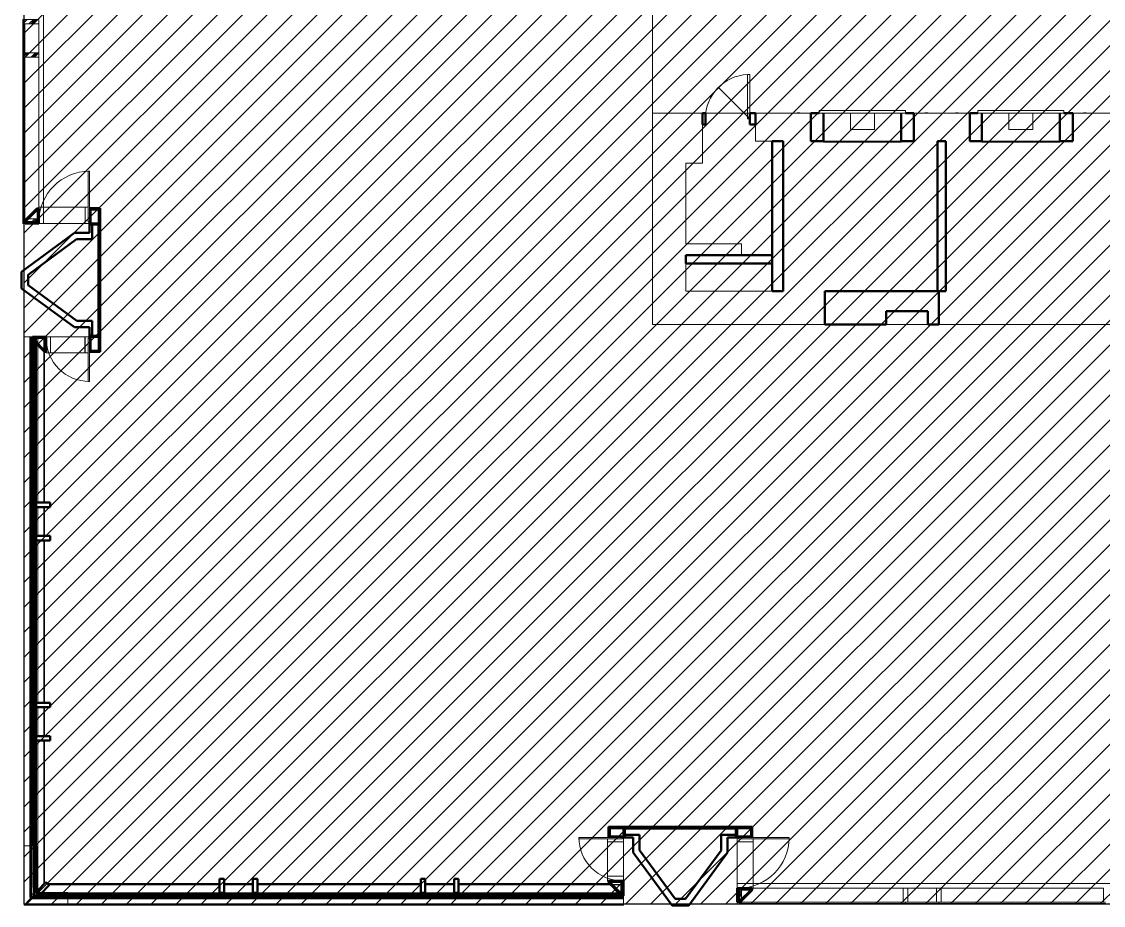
# Model space of a CAD drawing. Header units: millimetres. Extents: x 8533 to 398112, y -117646 to 105276.
# Drawn here: x 13610 to 33070, y -55020 to -39121 of the extents above; entities that cross this region are included whole.
import ezdxf

# ---------------------------------------------------------------- set-up
doc = ezdxf.new("R2010")
doc.units = ezdxf.units.MM
for name, color, linetype, lineweight in [('A-DOOR', 31, 'Continuous', 13), ('A-FLOR', 192, 'Continuous', 13), ('A-GENM', 13, 'Continuous', 13), ('A-GLAZ', 151, 'Continuous', 13), ('A-GLAZ-CURT', 52, 'Continuous', 13), ('A-GLAZ-CWMG', 51, 'Continuous', 13), ('A-WALL', 113, 'Continuous', 13), ('A-WALL-PATT', 111, 'Continuous', 13)]:
    doc.layers.add(name, color=color, linetype=linetype, lineweight=lineweight)
pattern_1 = [(0, (0, 0), (0, 100), [])]

# ---------------------------------------------------------------- blocks, each defined once
blk = doc.blocks.new('大门构件2 - 大门构件-1944663-10F_ARC_46_000_')
at = {"layer": 'A-WALL', "lineweight": 50}
for p, q in [((14880, -42770), (14830, -42770)), ((14830, -42770), (14830, -42920)), ((14880, -43035), (14880, -42770)), ((15020, -42770), (14990, -42770)), ((14990, -42770), (14990, -44770)), ((15020, -44770), (15020, -42770)), ((14560, -42920), (13610, -43620)), ((14830, -42920), (14560, -42920)), ((13725, -43678), (14598, -43035)), ((14598, -43035), (14880, -43035)), ((13610, -43620), (13610, -43920)), ((13725, -43862), (13725, -43678)), ((13610, -43920), (14560, -44620)), ((14601, -44505), (13725, -43862)), ((14881, -44505), (14601, -44505)), ((14881, -44770), (14881, -44505)), ((14560, -44620), (14831, -44620)), ((14831, -44620), (14831, -44770)), ((14831, -44770), (14881, -44770)), ((14990, -44770), (15020, -44770)), ((26460, -53610), (24460, -53610)), ((24460, -53610), (24460, -53640)), ((24460, -53640), (26460, -53640)), ((26460, -53640), (26460, -53610)), ((24725, -53750), (24460, -53750)), ((24460, -53750), (24460, -53800)), ((24460, -53800), (24610, -53800)), ((24610, -53800), (24610, -54070)), ((24725, -54029), (24725, -53750)), ((26460, -53750), (26195, -53750)), ((26195, -53750), (26195, -54033)), ((26310, -54070), (26310, -53800)), ((26310, -53800), (26460, -53800)), ((26460, -53800), (26460, -53750)), ((24610, -54070), (25310, -55020)), ((25368, -54905), (24725, -54029)), ((26195, -54033), (25552, -54905)), ((25610, -55020), (26310, -54070)), ((25310, -55020), (25610, -55020)), ((25552, -54905), (25368, -54905))]:
    blk.add_line(p, q, dxfattribs=at)
blk = doc.blocks.new('电梯门 造型 3 - 电梯门 造型 3-2034096-10F_ARC_46_000_')
at = {"layer": 'A-DOOR'}
for p, q in [((-1200, 255), (-1200, 250)), ((-1100, 255), (-1200, 255)), ((-1200, 250), (-1100, 250)), ((-1176, 257), (-1176, 255)), ((-1175, 257), (-1176, 257)), ((-1176, 257), (-1175, 257)), ((-1176, 257), (-1176, 255)), ((-1175, 257), (-1176, 257)), ((-1176, 257), (-1126, 257)), ((-1174, 258), (-1151, 258)), ((-1174, 255), (-1174, 258)), ((-1151, 258), (-1127, 258)), ((-1151, 255), (-1151, 258)), ((-1127, 258), (-1127, 255)), ((-1126, 257), (-1127, 257)), ((-1127, 257), (-1126, 257)), ((-1126, 257), (-1127, 257)), ((-1126, 255), (-1126, 257)), ((-1126, 255), (-1126, 257)), ((-1100, 250), (-1100, 255)), ((-775, 300), (775, 300)), ((-775, 300), (-775, 250)), ((775, 250), (-775, 250)), ((-215, 250), (-215, -42)), ((215, 250), (215, -42)), ((775, 250), (775, 300)), ((1200, 255), (1100, 255)), ((1100, 255), (1100, 250)), ((1100, 250), (1200, 250)), ((1126, 257), (1126, 255)), ((1126, 257), (1127, 257)), ((1127, 257), (1126, 257)), ((1126, 257), (1126, 255)), ((1126, 257), (1176, 257)), ((1127, 257), (1126, 257)), ((1127, 258), (1151, 258)), ((1127, 255), (1127, 258)), ((1151, 258), (1174, 258)), ((1151, 258), (1151, 255)), ((1174, 258), (1174, 255)), ((1175, 257), (1176, 257)), ((1176, 257), (1175, 257)), ((1176, 257), (1175, 257)), ((1176, 255), (1176, 257)), ((1176, 255), (1176, 257)), ((1200, 250), (1200, 255)), ((215, -42), (-215, -42)), ((0, -250), (-700, -250)), ((-700, -250), (-700, -270)), ((-700, -270), (0, -270)), ((700, -250), (0, -250)), ((0, -250), (0, -270)), ((0, -270), (0, -250)), ((0, -270), (700, -270)), ((700, -270), (700, -250))]:
    blk.add_line(p, q, dxfattribs=at)
blk = doc.blocks.new('防火门A-单扇1 - 单扇防火门-FM甲0822BXG-1690427-10F_ARC_46_000_')
at = {"layer": 'A-GENM'}
for p, q in [((360, 0), (360, 800)), ((360, 800), (400, 800)), ((400, 800), (400, 100)), ((400, 0), (-166, 566)), ((400, 0), (360, 0))]:
    blk.add_line(p, q, dxfattribs=at)
for start in [92.866, 135]:
    blk.add_arc((400, 0), 800, start, 180, dxfattribs=at)
blk = doc.blocks.new('G2 - G26-1945658-10F_ARC_46_000_')
at = {"layer": 'A-WALL-PATT'}
h = blk.add_hatch(dxfattribs=at)
h.set_pattern_fill('FP_1', color=256, style=0, pattern_type=2)
h.set_pattern_definition(pattern_1)
h.paths.add_polyline_path([(13848, -53950), (13865, -53950), (13865, -44791), (13822, -44791), (13822, -53950)], flags=0)
h = blk.add_hatch(dxfattribs=at)
h.set_pattern_fill('FP_1', color=256, style=0, pattern_type=2)
h.set_pattern_definition(pattern_1)
h.paths.add_polyline_path([(13828, -54842), (14439, -54842), (14439, -54799), (13968, -54799), (13955, -54812), (13941, -54799), (13871, -54799), (13871, -53950), (13828, -53950), (13828, -54827)], flags=0)
at = {"layer": 'A-WALL', "lineweight": 50}
for p, q in [((13886, -42480), (13675, -42691)), ((13695, -42699), (13900, -42494)), ((13920, -42480), (13886, -42480)), ((13900, -42494), (13900, -42730)), ((13920, -42750), (13920, -42480)), ((15020, -42479), (14830, -42479)), ((14850, -42750), (14850, -42499)), ((14850, -42499), (15000, -42499)), ((15000, -42499), (15000, -42750)), ((15020, -42770), (15020, -42479)), ((13675, -42691), (13675, -42750)), ((13675, -42750), (13920, -42750)), ((13695, -42730), (13695, -42699)), ((13900, -42730), (13695, -42730)), ((14830, -42722), (14830, -42770)), ((14830, -42770), (15020, -42770)), ((15000, -42750), (14850, -42750)), ((14052, -44790), (13808, -44790)), ((13808, -44790), (13808, -44850)), ((13808, -44850), (14019, -45061)), ((13865, -44791), (13822, -44791)), ((13822, -44791), (13822, -53950)), ((13828, -44842), (13828, -44810)), ((13828, -44810), (14032, -44810)), ((14032, -45047), (13828, -44842)), ((13865, -53950), (13865, -44791)), ((14032, -44810), (14032, -45047)), ((14052, -45061), (14052, -44790)), ((15020, -44771), (14830, -44771)), ((14830, -44771), (14830, -44818)), ((14850, -44791), (15000, -44791)), ((14850, -45042), (14850, -44791)), ((15000, -44791), (15000, -45042)), ((15020, -45062), (15020, -44771)), ((14019, -45061), (14052, -45061)), ((14830, -45062), (15020, -45062)), ((15000, -45042), (14850, -45042)), ((14123, -47774), (13874, -47774)), ((13874, -47774), (13874, -47854)), ((13874, -47854), (14123, -47854)), ((14123, -47854), (14123, -47774)), ((14123, -48374), (13874, -48374)), ((13874, -48374), (13874, -48454)), ((13874, -48454), (14123, -48454)), ((14123, -48454), (14123, -48374)), ((14123, -51374), (13874, -51374)), ((13874, -51374), (13874, -51454)), ((14123, -51454), (14123, -51374)), ((13874, -51454), (14123, -51454)), ((14123, -51974), (13874, -51974)), ((13874, -51974), (13874, -52054)), ((13874, -52054), (14123, -52054)), ((14123, -52054), (14123, -51974)), ((24460, -53610), (24169, -53610)), ((24169, -53610), (24169, -53800)), ((24189, -53780), (24189, -53630)), ((24189, -53630), (24440, -53630)), ((24440, -53630), (24440, -53780)), ((24460, -53800), (24460, -53610)), ((26751, -53610), (26460, -53610)), ((26460, -53610), (26460, -53800)), ((26480, -53780), (26480, -53630)), ((26480, -53630), (26731, -53630)), ((26731, -53630), (26731, -53780)), ((26751, -53800), (26751, -53610)), ((24440, -53780), (24189, -53780)), ((24412, -53800), (24460, -53800)), ((26460, -53800), (26508, -53800)), ((26731, -53780), (26480, -53780)), ((13822, -53950), (13865, -53950)), ((13871, -53950), (13828, -53950)), ((13828, -53950), (13828, -54842)), ((13871, -54799), (13871, -53950)), ((14047, -54603), (13898, -54756)), ((13955, -54812), (14104, -54659)), ((14104, -54659), (14047, -54603)), ((17252, -54543), (17172, -54543)), ((17172, -54543), (17172, -54792)), ((17252, -54792), (17252, -54543)), ((17851, -54543), (17771, -54543)), ((17771, -54543), (17771, -54792)), ((17851, -54792), (17851, -54543)), ((20872, -54543), (20792, -54543)), ((20792, -54543), (20792, -54792)), ((20872, -54792), (20872, -54543)), ((21471, -54543), (21391, -54543)), ((21391, -54543), (21391, -54792)), ((21471, -54792), (21471, -54543)), ((24440, -54578), (24169, -54578)), ((24169, -54578), (24169, -54612)), ((24169, -54612), (24379, -54823)), ((24387, -54803), (24183, -54598)), ((24183, -54598), (24400, -54598)), ((24400, -54598), (24400, -54803)), ((24440, -54823), (24440, -54578)), ((13828, -54842), (14439, -54842)), ((14439, -54799), (13871, -54799)), ((13898, -54756), (13955, -54812)), ((14439, -54842), (14439, -54799)), ((14439, -54804), (14439, -54847)), ((24440, -54804), (14439, -54804)), ((14439, -54847), (24440, -54847)), ((17172, -54792), (17252, -54792)), ((17771, -54792), (17851, -54792)), ((20792, -54792), (20872, -54792)), ((21391, -54792), (21471, -54792)), ((24379, -54823), (24440, -54823)), ((24400, -54803), (24387, -54803)), ((24440, -54847), (24440, -54804)), ((26751, -54712), (26480, -54712)), ((26480, -54712), (26480, -54957)), ((26520, -54937), (26520, -54732)), ((26520, -54732), (26737, -54732)), ((26737, -54732), (26532, -54937)), ((26541, -54957), (26751, -54747)), ((26751, -54747), (26751, -54712)), ((26480, -54957), (26541, -54957)), ((26532, -54937), (26520, -54937))]:
    blk.add_line(p, q, dxfattribs=at)
at = {"layer": 'A-WALL'}
for p, q in [((13654, -53950), (13654, -44791)), ((13654, -44791), (13757, -44791)), ((13757, -44791), (13763, -44791)), ((13757, -44791), (13757, -54871)), ((13763, -44791), (13764, -44791)), ((13763, -44791), (13763, -54871)), ((13764, -44791), (13770, -44791)), ((13764, -44791), (13764, -54693)), ((13770, -44791), (13783, -44791)), ((13770, -54871), (13770, -44791)), ((13782, -44791), (13782, -54871)), ((13782, -44791), (13783, -44791)), ((13783, -44791), (13786, -44791)), ((13783, -44791), (13783, -54871)), ((13786, -44791), (13790, -44791)), ((13786, -44791), (13786, -54871)), ((13790, -44791), (13795, -44791)), ((13790, -44791), (13790, -54871)), ((13795, -44791), (13795, -54697)), ((13795, -44791), (13808, -44791)), ((13902, -44916), (13902, -44810)), ((13902, -47774), (13902, -44945)), ((14009, -44810), (14009, -45023)), ((14020, -45034), (14020, -44810)), ((14009, -45052), (14009, -47774)), ((14020, -47774), (14020, -45061)), ((13865, -47774), (13874, -47774)), ((13874, -47854), (13865, -47854)), ((13902, -48374), (13902, -47854)), ((14009, -47854), (14009, -48374)), ((14020, -48374), (14020, -47854)), ((13865, -48374), (13874, -48374)), ((13874, -48454), (13865, -48454)), ((13902, -51374), (13902, -48454)), ((14009, -48454), (14009, -51374)), ((14020, -51374), (14020, -48454)), ((13865, -51374), (13874, -51374)), ((13874, -51454), (13865, -51454)), ((13902, -51974), (13902, -51454)), ((14009, -51454), (14009, -51974)), ((14020, -51974), (14020, -51454)), ((13865, -51974), (13874, -51974)), ((13874, -52054), (13865, -52054)), ((13902, -54751), (13902, -52054)), ((14009, -52054), (14009, -54642)), ((14020, -54631), (14020, -52054)), ((13757, -53950), (13654, -53950)), ((13654, -55016), (13654, -53950)), ((13822, -53950), (13795, -53950)), ((13798, -54642), (13795, -54642)), ((13795, -54652), (13798, -54652)), ((14009, -54642), (13998, -54642)), ((17172, -54642), (14086, -54642)), ((14098, -54652), (17172, -54652)), ((17771, -54642), (17252, -54642)), ((17252, -54652), (17771, -54652)), ((20792, -54642), (17851, -54642)), ((17851, -54652), (20792, -54652)), ((21391, -54642), (20872, -54642)), ((20872, -54652), (21391, -54652)), ((24198, -54642), (21471, -54642)), ((21471, -54652), (24209, -54652)), ((24400, -54642), (24226, -54642)), ((24237, -54652), (24400, -54652)), ((13763, -54871), (13757, -54871)), ((13764, -54871), (13763, -54871)), ((13764, -54759), (13764, -54692)), ((13764, -54814), (13764, -54759)), ((13764, -54819), (13764, -54814)), ((13764, -54814), (13769, -54814)), ((13764, -54819), (13764, -54871)), ((13764, -54891), (13764, -54871)), ((13764, -54871), (13783, -54871)), ((13783, -54871), (13782, -54871)), ((13786, -54871), (13783, -54871)), ((13790, -54871), (13786, -54871)), ((13790, -54814), (13805, -54814)), ((13790, -54871), (24440, -54871)), ((13795, -54819), (13795, -54871)), ((13828, -54842), (13798, -54871)), ((13848, -54865), (13848, -54871)), ((13881, -54773), (13898, -54756)), ((13902, -54871), (13902, -54866)), ((14439, -54871), (14439, -54847)), ((17172, -54804), (17172, -54792)), ((17252, -54792), (17252, -54804)), ((17771, -54804), (17771, -54792)), ((17851, -54792), (17851, -54804)), ((20792, -54804), (20792, -54792)), ((20872, -54792), (20872, -54804)), ((21391, -54804), (21391, -54792)), ((21471, -54792), (21471, -54804)), ((24440, -54847), (24440, -54871)), ((24440, -54871), (24440, -54891)), ((13766, -54904), (13654, -55016)), ((13654, -55016), (14439, -55016)), ((13764, -54904), (13764, -54891)), ((24440, -54891), (13764, -54891)), ((13764, -54904), (24440, -54904)), ((14439, -55016), (14439, -54904)), ((24440, -55016), (14439, -55016)), ((24440, -54891), (24440, -54904)), ((24440, -54904), (24440, -55016))]:
    blk.add_line(p, q, dxfattribs=at)
blk = doc.blocks.new('系统嵌板 - 玻璃-1965386-10F_ARC_46_000_')
at = {"layer": 'A-GLAZ-CURT', "lineweight": 18}
for p, q in [((1475, 13), (-1475, 13)), ((-1475, 13), (-1475, -12)), ((-1475, -12), (1475, -12))]:
    blk.add_line(p, q, dxfattribs=at)
blk = doc.blocks.new('窗嵌板_上悬无框铝窗 - 窗嵌板_上悬无框铝窗-1965195-10F_ARC_46_000_')
at = {"layer": 'A-GLAZ'}
for p, q in [((-300, -12.5), (-300, 12.5)), ((-300, 12.5), (300, 12.5)), ((300, 12.5), (300, -12.5)), ((300, -12.5), (-300, -12.5))]:
    blk.add_line(p, q, dxfattribs=at)
blk = doc.blocks.new('系统嵌板 - 玻璃-1965072-10F_ARC_46_000_')
at = {"layer": 'A-GLAZ-CURT', "lineweight": 18}
for p, q in [((1500, 12.5), (-1500, 12.5)), ((-1500, -12.5), (1500, -12.5))]:
    blk.add_line(p, q, dxfattribs=at)
blk = doc.blocks.new('矩形竖梃 - 80 x 292-1965075-10F_ARC_46_000_')
at = {"layer": 'A-GLAZ-CWMG'}
h = blk.add_hatch(dxfattribs=at)
h.set_pattern_fill('FP_2', color=256, style=0, pattern_type=2)
h.set_pattern_definition([(225, (26479.86, -54972.77), (88.38835, -88.38835), []), (225, (26448.61, -54972.77), (1e-14, -176.7767), []), (225, (26511.11, -54972.77), (1e-14, -176.7767), [])])
h.paths.add_polyline_path([(-80, 28), (-80, -35), (-61, -16), (-52, -36), (-80, -63), (-80, -264), (0, -264), (0, 28), (-52, 28)], flags=0)
for p, q in [((0, 28), (-80, 28)), ((-80, 28), (-80, -264)), ((0, -264), (0, 28)), ((-80, -264), (0, -264))]:
    blk.add_line(p, q, dxfattribs=at)
blk = doc.blocks.new('矩形竖梃 - 80 x 292-1965119-10F_ARC_46_000_')
at = {"layer": 'A-GLAZ-CWMG'}
for p, q in [((37350, -54960), (37350, -54709)), ((37350, -54709), (40270, -54709)), ((40270, -54709), (40270, -54960)), ((37350, -55001), (37350, -54985)), ((40270, -55001), (37350, -55001)), ((40270, -54985), (40270, -55001))]:
    blk.add_line(p, q, dxfattribs=at)
blk = doc.blocks.new('矩形竖梃 - 80 x 292-1965118-10F_ARC_46_000_')
at = {"layer": 'A-GLAZ-CWMG'}
for p, q in [((40350, -54960), (40350, -54709)), ((40350, -54709), (40870, -54709)), ((40870, -54709), (40870, -54960)), ((40350, -55001), (40350, -54985)), ((40870, -55001), (40350, -55001)), ((40870, -54985), (40870, -55001))]:
    blk.add_line(p, q, dxfattribs=at)
blk = doc.blocks.new('矩形竖梃 - 80 x 292-V3-10F_ARC_46_000_')
at = {"layer": 'A-GLAZ-CWMG'}
for p, q in [((26560, -54712), (26560, -54709)), ((26560, -54709), (29470, -54709)), ((26560, -54909), (26560, -54732)), ((29470, -54709), (29470, -54960)), ((26560, -54960), (26560, -54938)), ((26560, -55001), (26560, -54985)), ((29470, -55001), (26560, -55001)), ((29470, -54985), (29470, -55001))]:
    blk.add_line(p, q, dxfattribs=at)
blk = doc.blocks.new('矩形竖梃 - 80 x 292-1965121-10F_ARC_46_000_')
at = {"layer": 'A-GLAZ-CWMG'}
for p, q in [((-40, 12.5), (-40, 28)), ((-40, 28), (40, 28)), ((40, 28), (40, 12.5)), ((-40, -264), (-40, -12.5)), ((40, -12.5), (40, -264)), ((40, -264), (-40, -264))]:
    blk.add_line(p, q, dxfattribs=at)
blk = doc.blocks.new('窗嵌板_上悬无框铝窗 - 窗嵌板_上悬无框铝窗-1965342-10F_ARC_46_000_')
at = {"layer": 'A-GLAZ'}
for p, q in [((-260, -12.5), (-260, 12.5)), ((-260, 12.5), (260, 12.5)), ((260, 12.5), (260, -12.5)), ((260, -12.5), (-260, -12.5))]:
    blk.add_line(p, q, dxfattribs=at)
blk = doc.blocks.new('系统嵌板 - 玻璃-1965343-10F_ARC_46_000_')
at = {"layer": 'A-GLAZ-CURT'}
h = blk.add_hatch(dxfattribs=at)
h.set_pattern_fill('FP_8', color=256, style=0, pattern_type=2)
h.set_pattern_definition([(90, (-41215.7, -13657.36), (-100, 6e-15), [])])
h.paths.add_polyline_path([(1455, -4), (1455, 13), (-1455, 13), (-1455, -13), (1455, -13)], flags=0)
at = {"layer": 'A-GLAZ-CURT', "lineweight": 18}
for p, q in [((1455, 13), (-1455, 13)), ((-1455, 13), (-1455, -13)), ((1455, -13), (1455, 13)), ((-1455, -13), (1455, -13))]:
    blk.add_line(p, q, dxfattribs=at)
blk = doc.blocks.new('矩形竖梃 - 80 x 292-V7-10F_ARC_46_000_')
at = {"layer": 'A-GLAZ-CWMG'}
h = blk.add_hatch(dxfattribs=at)
h.set_pattern_fill('FP_10', color=256, style=0, pattern_type=2)
h.set_pattern_definition([(225, (-42750.67, 13657.36), (88.38835, -88.38835), []), (225, (-42750.67, 13626.11), (1e-14, -176.7767), []), (225, (-42750.67, 13688.61), (1e-14, -176.7767), [])])
h.paths.add_polyline_path([(0, 28), (0, -264), (-80, -264), (-80, -66), (-52, -38), (-60, -18), (-80, -38), (-80, 28)], flags=0)
for p, q in [((-80, 28), (0, 28)), ((-80, -264), (-80, 28)), ((0, 28), (0, -264)), ((0, -264), (-80, -264))]:
    blk.add_line(p, q, dxfattribs=at)
blk = doc.blocks.new('矩形竖梃 - 80 x 292-V8-10F_ARC_46_000_')
at = {"layer": 'A-GLAZ-CWMG'}
for p, q in [((13629, -42671), (13629, -39761)), ((13921, -39761), (13921, -42671))]:
    blk.add_line(p, q, dxfattribs=at)
blk = doc.blocks.new('矩形竖梃 - 80 x 292-V9-10F_ARC_46_000_')
at = {"layer": 'A-GLAZ-CWMG'}
for p, q in [((13629, -39681), (13629, -39161)), ((13921, -39161), (13921, -39681))]:
    blk.add_line(p, q, dxfattribs=at)
blk = doc.blocks.new('矩形竖梃 - 80 x 292-V41-10F_ARC_46_000_')
at = {"layer": 'A-GLAZ-CWMG'}
h = blk.add_hatch(dxfattribs=at)
h.set_pattern_fill('FP_42', color=256, style=0, pattern_type=2)
h.set_pattern_definition([(225, (-39120.72, 13657.36), (88.38835, -88.38835), []), (225, (-39120.72, 13626.11), (1e-14, -176.7767), []), (225, (-39120.72, 13688.61), (1e-14, -176.7767), [])])
h.paths.add_polyline_path([(40, -75), (40, -264), (-40, -264), (-40, 28), (40, 28), (40, -13)], flags=0)
for p, q in [((-40, 28), (40, 28)), ((-40, -264), (-40, 28)), ((40, 28), (40, 12)), ((40, -13), (40, -264)), ((40, -264), (-40, -264))]:
    blk.add_line(p, q, dxfattribs=at)
blk = doc.blocks.new('矩形竖梃 - 80 x 292-V42-10F_ARC_46_000_')
at = {"layer": 'A-GLAZ-CWMG'}
h = blk.add_hatch(dxfattribs=at)
h.set_pattern_fill('FP_43', color=256, style=0, pattern_type=2)
h.set_pattern_definition([(225, (-39720.72, 13657.36), (88.38835, -88.38835), []), (225, (-39720.72, 13626.11), (1e-14, -176.7767), []), (225, (-39720.72, 13688.61), (1e-14, -176.7767), [])])
h.paths.add_polyline_path([(40, 4), (40, -264), (-40, -264), (-40, 28), (40, 28), (40, 13)], flags=0)
for p, q in [((-40, 28), (40, 28)), ((-40, 13), (-40, 28)), ((40, 28), (40, -264)), ((-40, -264), (-40, -12)), ((40, -264), (-40, -264))]:
    blk.add_line(p, q, dxfattribs=at)
blk = doc.blocks.new('门嵌板_单开门2 - 门嵌板_单开门2-1986578-10F_ARC_46_000_')
at = {"layer": 'A-DOOR'}
for p, q in [((389, 777), (364, 777)), ((364, 777), (364, 0)), ((389, 0), (389, 777)), ((389, 0), (364, 0))]:
    blk.add_line(p, q, dxfattribs=at)
blk.add_arc((389, 0), 777, 90, 180, dxfattribs=at)
blk = doc.blocks.new('矩形竖梃 - 80 x 292-V43-10F_ARC_46_000_')
at = {"layer": 'A-GLAZ-CWMG'}
for p, q in [((-80, -264), (-80, 28)), ((-80, 28), (0, 28)), ((-25, -264), (-80, -264))]:
    blk.add_line(p, q, dxfattribs=at)
blk = doc.blocks.new('矩形竖梃 - 80 x 292-1986576-10F_ARC_46_000_')
at = {"layer": 'A-GLAZ-CWMG'}
for p, q in [((24148, -53880), (24440, -53880)), ((24148, -54498), (24148, -53880)), ((24440, -53880), (24440, -54498)), ((24440, -54498), (24148, -54498))]:
    blk.add_line(p, q, dxfattribs=at)
blk = doc.blocks.new('矩形竖梃 - 80 x 292-V44-10F_ARC_46_000_')
at = {"layer": 'A-GLAZ-CWMG'}
for p, q in [((0, 28), (-80, 28)), ((-80, 28), (-80, -264)), ((-80, -264), (0, -264)), ((0, -264), (0, -243))]:
    blk.add_line(p, q, dxfattribs=at)
blk = doc.blocks.new('门嵌板_单开门2 - 门嵌板_单开门2-1985839-10F_ARC_46_000_')
at = {"layer": 'A-DOOR'}
for p, q in [((455, 0), (430, 0)), ((430, -909), (430, 0)), ((455, 0), (455, -909)), ((455, -909), (430, -909))]:
    blk.add_line(p, q, dxfattribs=at)
blk.add_arc((455, 0), 909, 180, 270, dxfattribs=at)
blk = doc.blocks.new('矩形竖梃 - 80 x 292-1985754-10F_ARC_46_000_')
at = {"layer": 'A-GLAZ-CWMG'}
for p, q in [((-80, -28), (-80, 264)), ((-80, 264), (-25, 264)), ((0, -28), (-80, -28))]:
    blk.add_line(p, q, dxfattribs=at)
blk = doc.blocks.new('矩形竖梃 - 80 x 292-V45-10F_ARC_46_000_')
at = {"layer": 'A-GLAZ-CWMG'}
for p, q in [((26480, -53880), (26772, -53880)), ((26480, -54629), (26480, -53880)), ((26772, -53880), (26772, -54629)), ((26772, -54629), (26480, -54629))]:
    blk.add_line(p, q, dxfattribs=at)
blk = doc.blocks.new('矩形竖梃 - 80 x 292-V46-10F_ARC_46_000_')
at = {"layer": 'A-GLAZ-CWMG'}
for p, q in [((0, 264), (-80, 264)), ((-80, 264), (-80, -28)), ((0, 52), (0, 264)), ((-80, -28), (-1, -28))]:
    blk.add_line(p, q, dxfattribs=at)
blk = doc.blocks.new('门嵌板_单开门2 - 门嵌板_单开门2-1986847-10F_ARC_46_000_')
at = {"layer": 'A-DOOR'}
for p, q in [((389, 0), (364, 0)), ((364, -777), (364, 0)), ((389, 0), (389, -777)), ((389, -777), (364, -777))]:
    blk.add_line(p, q, dxfattribs=at)
blk.add_arc((389, 0), 777, 180, 270, dxfattribs=at)
blk = doc.blocks.new('矩形竖梃 - 80 x 292-1986480-10F_ARC_46_000_')
at = {"layer": 'A-GLAZ-CWMG'}
for p, q in [((24148, -13543), (24440, -13543)), ((24148, -14160), (24148, -13543)), ((24440, -13543), (24440, -14160)), ((24440, -14160), (24148, -14160))]:
    blk.add_line(p, q, dxfattribs=at)
blk = doc.blocks.new('矩形竖梃 - 80 x 292-V57-10F_ARC_46_000_')
at = {"layer": 'A-GLAZ-CWMG'}
for p, q in [((0, 264), (-80, 264)), ((-80, 264), (-80, -28)), ((0, 243), (0, 264)), ((-80, -28), (0, -28))]:
    blk.add_line(p, q, dxfattribs=at)
blk = doc.blocks.new('门嵌板_单开门2 - 门嵌板_单开门2-1985838-10F_ARC_46_000_')
at = {"layer": 'A-DOOR'}
for p, q in [((455, 909), (430, 909)), ((430, 909), (430, 0)), ((455, 0), (455, 909)), ((455, 0), (430, 0))]:
    blk.add_line(p, q, dxfattribs=at)
blk.add_arc((455, 0), 909, 90, 180, dxfattribs=at)
blk = doc.blocks.new('矩形竖梃 - 80 x 292-V58-10F_ARC_46_000_')
at = {"layer": 'A-GLAZ-CWMG'}
for p, q in [((14001, -42750), (14001, -42458)), ((14001, -42458), (14750, -42458)), ((14750, -42458), (14750, -42750)), ((14750, -42750), (14001, -42750))]:
    blk.add_line(p, q, dxfattribs=at)
blk = doc.blocks.new('矩形竖梃 - 80 x 292-V59-10F_ARC_46_000_')
at = {"layer": 'A-GLAZ-CWMG'}
for p, q in [((-1, 28), (-80, 28)), ((-80, 28), (-80, -264)), ((0, -264), (0, -52)), ((-80, -264), (0, -264))]:
    blk.add_line(p, q, dxfattribs=at)

msp = doc.modelspace()

# ---------------------------------------------------------------- hatches: boundary and pattern name
h = msp.add_hatch()
h.set_pattern_fill('ANSI31', color=1, scale=200)
h.set_pattern_definition([(45, (0, 0), (-224.5064, 224.5064), [])])
h.paths.add_polyline_path([(13654, -13064), (33310, -13064), (33310, -55001), (13654, -55001)])

# ---------------------------------------------------------------- linework, layer by layer
msp.add_lwpolyline([(13654, -13064), (33310, -13064), (33310, -55001), (13654, -55001)], close=True)
at = {"layer": 'A-FLOR'}
for p, q in [((14003, -42458), (14003, -25582)), ((24960, -30970), (24960, -44570)), ((25860, -40770), (24960, -40770)), ((26810, -40770), (25860, -40770)), ((25860, -40770), (27612, -40770)), ((27810, -40770), (27635, -40770)), ((29835, -40770), (29660, -40770)), ((30385, -40770), (29935, -40770)), ((30660, -40770), (30485, -40770)), ((30660, -41270), (30660, -40770)), ((32685, -40770), (32520, -40770)), ((33310, -40770), (32785, -40770)), ((25860, -41670), (25860, -40970)), ((26810, -40970), (26810, -41270)), ((26810, -41270), (27110, -41270)), ((29435, -41270), (28035, -41270)), ((30670, -41270), (30660, -41270)), ((32285, -41270), (30885, -41270)), ((25560, -43120), (25560, -41670)), ((25560, -41670), (25860, -41670)), ((15020, -42479), (14830, -42479)), ((15020, -42770), (15020, -42479)), ((15020, -44770), (15020, -42770)), ((26560, -43120), (25560, -43120)), ((26560, -43320), (26560, -43120)), ((25560, -43970), (25560, -43470)), ((27110, -43970), (25560, -43970)), ((28060, -44570), (24960, -44570)), ((45460, -44570), (28060, -44570)), ((15020, -45061), (15020, -44771)), ((14019, -45061), (14052, -45061)), ((24460, -53610), (24169, -53610)), ((24169, -53610), (24169, -53800)), ((26751, -53610), (24460, -53610)), ((26751, -53800), (26751, -53610)), ((14023, -54628), (14019, -54628)), ((17172, -54628), (14072, -54628)), ((17771, -54628), (17252, -54628)), ((20792, -54628), (17851, -54628)), ((21391, -54628), (20872, -54628)), ((24169, -54628), (21471, -54628)), ((24169, -54578), (24169, -54628)), ((43648, -54628), (26772, -54628))]:
    msp.add_line(p, q, dxfattribs=at)
at = {"layer": 'A-WALL', "lineweight": 50}
for p, q in [((25910, -40770), (25860, -40770)), ((25860, -40770), (25860, -40970)), ((25910, -40970), (25910, -40770)), ((26810, -40770), (26710, -40770)), ((26710, -40770), (26710, -40970)), ((26810, -40970), (26810, -40770)), ((27960, -40770), (27810, -40770)), ((27810, -40770), (27810, -41270)), ((28035, -41270), (28035, -40770)), ((29435, -40770), (29435, -41270)), ((29660, -40770), (29510, -40770)), ((29660, -41270), (29660, -40770)), ((30810, -40770), (30670, -40770)), ((30670, -40770), (30670, -41270)), ((30885, -41270), (30885, -40770)), ((32285, -40770), (32285, -41270)), ((32520, -40770), (32360, -40770)), ((32520, -41270), (32520, -40770)), ((25860, -40970), (25910, -40970)), ((26710, -40970), (26810, -40970)), ((27110, -41270), (27110, -43970)), ((27310, -41270), (27110, -41270)), ((27310, -43970), (27310, -41270)), ((27810, -41270), (28035, -41270)), ((29435, -41270), (29660, -41270)), ((30235, -41270), (30085, -41270)), ((30085, -41270), (30085, -43970)), ((30235, -43970), (30235, -41270)), ((30670, -41270), (30885, -41270)), ((32285, -41270), (32520, -41270)), ((27110, -43320), (25560, -43320)), ((25560, -43320), (25560, -43470)), ((25560, -43470), (27110, -43470)), ((27110, -43970), (27310, -43970)), ((30110, -43970), (28060, -43970)), ((28060, -43970), (28060, -44570)), ((30085, -43970), (30235, -43970)), ((30110, -44570), (30110, -43970)), ((29160, -44570), (29160, -44330)), ((29160, -44330), (29910, -44330)), ((29910, -44330), (29910, -44570)), ((28060, -44570), (29160, -44570)), ((29910, -44570), (30110, -44570))]:
    msp.add_line(p, q, dxfattribs=at)
at = {"layer": 'A-WALL'}
msp.add_line((29910, -44570), (29160, -44570), dxfattribs=at)

# ---------------------------------------------------------------- block references
at = {"layer": 'A-DOOR'}
for name, p in [('防火门A-单扇1 - 单扇防火门-FM甲0822BXG-1690427-10F_ARC_46_000_', (26310, -40870)), ('电梯门 造型 3 - 电梯门 造型 3-2034096-10F_ARC_46_000_', (28735, -41020)), ('电梯门 造型 3 - 电梯门 造型 3-2034096-10F_ARC_46_000_', (31585, -41020)), ('门嵌板_单开门2 - 门嵌板_单开门2-1985838-10F_ARC_46_000_', (14375, -42722)), ('门嵌板_单开门2 - 门嵌板_单开门2-1986847-10F_ARC_46_000_', (14441, -44818))]:
    msp.add_blockref(name, p, dxfattribs=at)
for name, p, rotation in [('门嵌板_单开门2 - 门嵌板_单开门2-1986578-10F_ARC_46_000_', (24412, -54189), 90.00000001870643), ('门嵌板_单开门2 - 门嵌板_单开门2-1985839-10F_ARC_46_000_', (26508, -54255), 89.9999999812936)]:
    msp.add_blockref(name, p, dxfattribs=dict(at, rotation=rotation))
at = {"layer": 'A-GLAZ'}
for name, p, rotation in [('窗嵌板_上悬无框铝窗 - 窗嵌板_上悬无框铝窗-1965342-10F_ARC_46_000_', (13657, -39421), 89.99999999999972), ('窗嵌板_上悬无框铝窗 - 窗嵌板_上悬无框铝窗-1965195-10F_ARC_46_000_', (29810, -54973), 180)]:
    msp.add_blockref(name, p, dxfattribs=dict(at, rotation=rotation))
at = {"layer": 'A-GLAZ-CURT', "rotation": 269.9999999999997}
msp.add_blockref('系统嵌板 - 玻璃-1965343-10F_ARC_46_000_', (13657, -41216), dxfattribs=at)
at = {"layer": 'A-GLAZ-CURT'}
for name, p in [('系统嵌板 - 玻璃-1965386-10F_ARC_46_000_', (28035, -54973)), ('系统嵌板 - 玻璃-1965072-10F_ARC_46_000_', (31610, -54973))]:
    msp.add_blockref(name, p, dxfattribs=at)
at = {"layer": 'A-GLAZ-CWMG', "extrusion": (0, 0, -1)}
for name, p, rotation in [('矩形竖梃 - 80 x 292-V41-10F_ARC_46_000_', (-13657, -39121), 270.0000000000003), ('矩形竖梃 - 80 x 292-V42-10F_ARC_46_000_', (-13657, -39721), 270.0000000000003), ('矩形竖梃 - 80 x 292-V43-10F_ARC_46_000_', (-14830, -42722), 180), ('矩形竖梃 - 80 x 292-V7-10F_ARC_46_000_', (-13657, -42751), 270.0000000000003), ('矩形竖梃 - 80 x 292-1985754-10F_ARC_46_000_', (-14830, -44818), 180), ('矩形竖梃 - 80 x 292-V43-10F_ARC_46_000_', (-24412, -53800), 89.9999999812936), ('矩形竖梃 - 80 x 292-1985754-10F_ARC_46_000_', (-26508, -53800), 90.00000001870643), ('矩形竖梃 - 80 x 292-1965121-10F_ARC_46_000_', (-29510, -54973), 180), ('矩形竖梃 - 80 x 292-1965121-10F_ARC_46_000_', (-30110, -54973), 180)]:
    msp.add_blockref(name, p, dxfattribs=dict(at, rotation=rotation))
at = {"layer": 'A-GLAZ-CWMG'}
for name, p in [('矩形竖梃 - 80 x 292-V9-10F_ARC_46_000_', (0, 0)), ('矩形竖梃 - 80 x 292-V8-10F_ARC_46_000_', (0, 0)), ('矩形竖梃 - 80 x 292-V58-10F_ARC_46_000_', (0, 0)), ('矩形竖梃 - 80 x 292-1986576-10F_ARC_46_000_', (0, 0)), ('矩形竖梃 - 80 x 292-V45-10F_ARC_46_000_', (0, 0)), ('矩形竖梃 - 80 x 292-V3-10F_ARC_46_000_', (0, 0)), ('矩形竖梃 - 80 x 292-1965118-10F_ARC_46_000_', (-10800, 0)), ('矩形竖梃 - 80 x 292-1965119-10F_ARC_46_000_', (-7200, 0))]:
    msp.add_blockref(name, p, dxfattribs=at)
for name, p, rotation in [('矩形竖梃 - 80 x 292-V59-10F_ARC_46_000_', (13921, -42722), 180), ('矩形竖梃 - 80 x 292-V57-10F_ARC_46_000_', (14052, -44818), 180), ('矩形竖梃 - 80 x 292-1986480-10F_ARC_46_000_', (589, -69230), 90.00000001870849), ('矩形竖梃 - 80 x 292-V44-10F_ARC_46_000_', (24412, -54578), 270.0000000187064), ('矩形竖梃 - 80 x 292-V46-10F_ARC_46_000_', (26508, -54709), 269.9999999812936), ('矩形竖梃 - 80 x 292-1965075-10F_ARC_46_000_', (26480, -54973), 180)]:
    msp.add_blockref(name, p, dxfattribs=dict(at, rotation=rotation))
at = {"layer": 'A-WALL'}
for name in ['大门构件2 - 大门构件-1944663-10F_ARC_46_000_', 'G2 - G26-1945658-10F_ARC_46_000_']:
    msp.add_blockref(name, (0, 0), dxfattribs=at)

doc.saveas('drawing.dxf')
